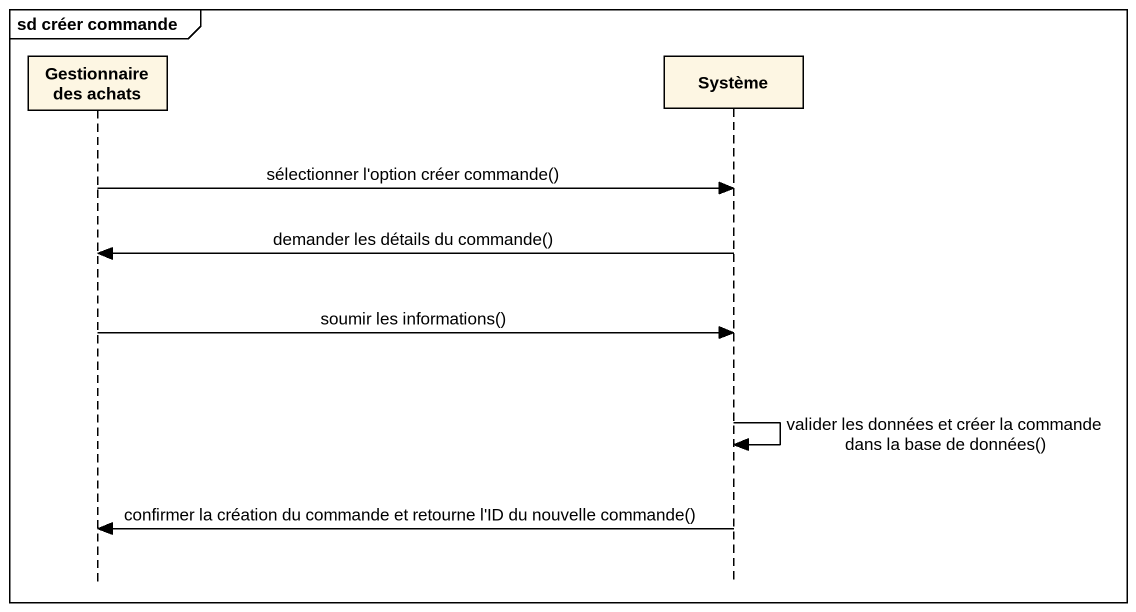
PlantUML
@startuml
mainframe sd créer commande
hide footbox
participant "Gestionnaire des achats" as Gestionnaire_des_achats
participant Système

Gestionnaire_des_achats -> Système : sélectionner l'option créer commande()
Système -> Gestionnaire_des_achats : demander les détails du commande()
Gestionnaire_des_achats -> Système : soumir les informations()
Système -> Système : valider les données et créer la commande dans la base de données()
Système -> Gestionnaire_des_achats : confirmer la création du commande et retourne l'ID du nouvelle commande()
@enduml
